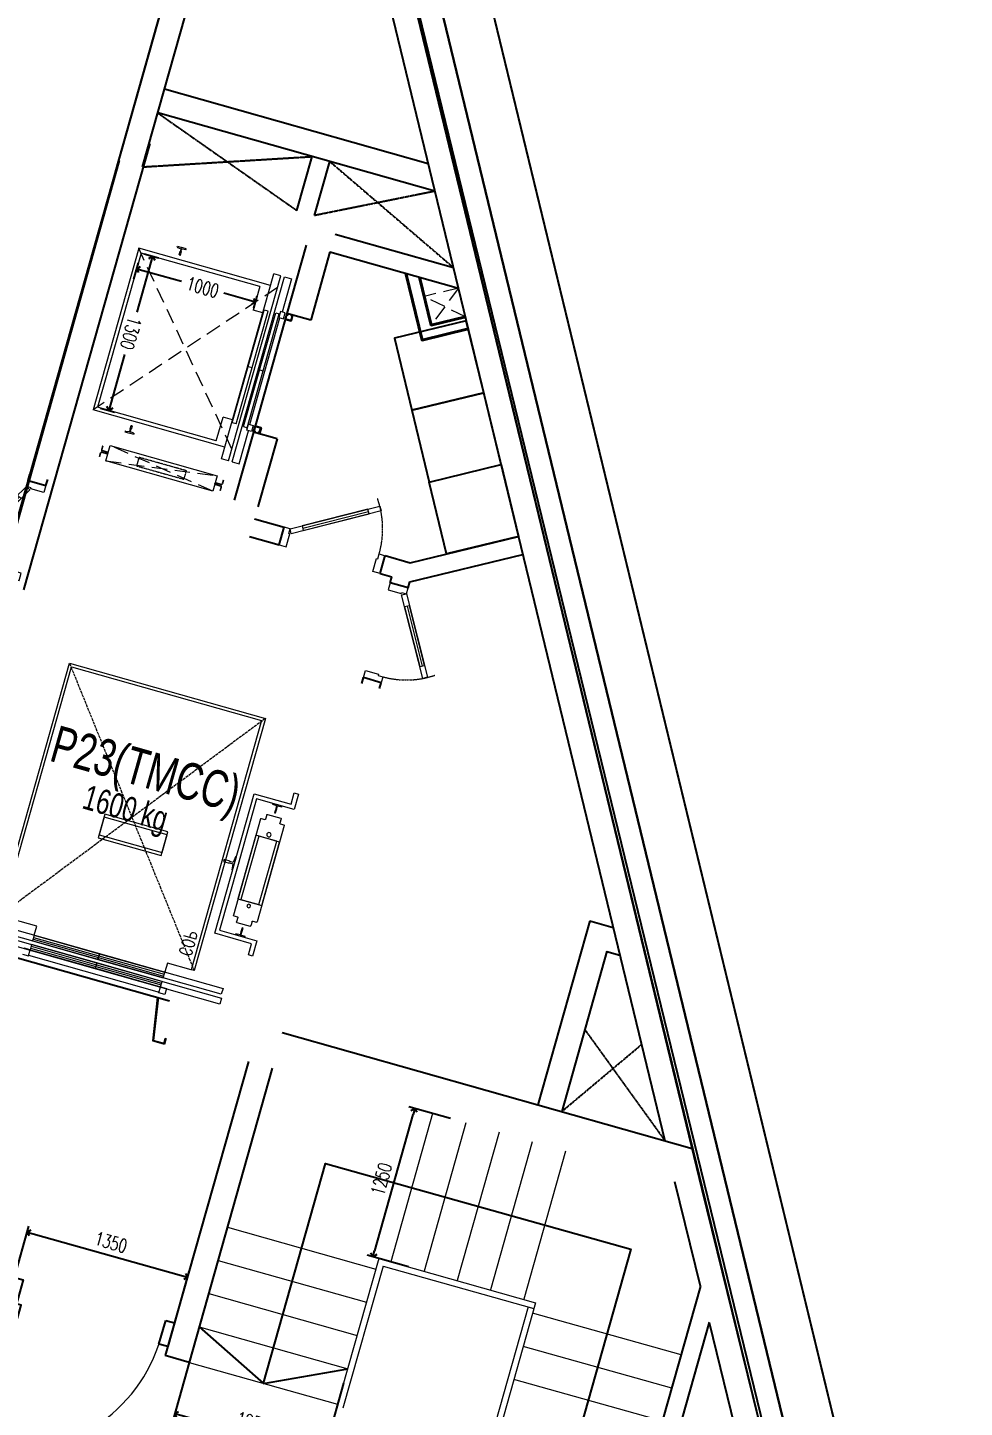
# Model space of a CAD drawing. Header units: millimetres. Extents: x -361654186 to 361255443, y -278569811 to 278836587.
# Drawn here: x -15697 to -8104, y 174853 to 186046 of the extents above; entities that cross this region are included whole.
import ezdxf
from ezdxf.enums import TextEntityAlignment as Align
from ezdxf.xclip import XClip

# ---------------------------------------------------------------- set-up
doc = ezdxf.new("R2010")
doc.units = ezdxf.units.MM
doc.header["$MEASUREMENT"] = 0
doc.header["$XCLIPFRAME"] = 0
for name, pattern in [('HIDDEN', [0.375, 0.25, -0.125]), ('Xref_NT1+NT2_MBDV Cot vach_220729$0$ACAD_ISO02W100', [15, 12, -3]), ('Xref_ST_MBDV Cot vach 30.7.2022$0$HIDDEN', [0.375, 0.25, -0.125]), ('Xref_ST_MBDV Cot vach 30.7.2022$0$ST_MBDV Cot vach 220803$0$HIDDEN', [0.375, 0.25, -0.125]), ('Xref_ST_MBDV Cot vach 30.7.2022$0$ST_MBDV Cot vach 220803$0$PHANTOMX2', [5, 2.5, -0.5, 0.5, -0.5, 0.5, -0.5])]:
    doc.linetypes.add(name, pattern=pattern)
for name, color, linetype in [('220403_HDN_Penthouse Plan$0$A-_FURN----_E-_N', 251, 'Continuous'), ('A-CORE-OTLN', 6, 'Continuous'), ('A-FLOR-STRS', 1, 'Continuous'), ('A-FLOR-STRS-ARROW', 8, 'Continuous'), ('A-WALL', 11, 'Continuous'), ('KT-Net manh', 139, 'Continuous'), ('KT-Tuong', 1, 'Continuous'), ('Xref_NT1+NT2_MBDV Cot vach_220729$0$ccu12-Thay', 7, 'Continuous'), ('Xref_NT1+NT2_MBDV Cot vach_220729$0$KT-Net manh', 139, 'Continuous'), ('Xref_NT1+NT2_MBDV Cot vach_220729$0$KT-Text', 7, 'Continuous'), ('Xref_ST_MBDV Cot vach 30.7.2022$0$KT-Khuat', 9, 'Xref_ST_MBDV Cot vach 30.7.2022$0$HIDDEN'), ('Xref_ST_MBDV Cot vach 30.7.2022$0$KT-Text', 7, 'Continuous'), ('Xref_ST_MBDV Cot vach 30.7.2022$0$ST_MBDV Cot vach 220803$0$KT-Net manh', 139, 'Continuous')]:
    doc.layers.add(name, color=color, linetype=linetype)
for name, color, linetype, lineweight in [('A-DOOR', 1, 'Continuous', 9), ('CUA', 37, 'Continuous', 13), ('KT-lomo nuoc', 3, 'HIDDEN', 5), ('KT-Net cat', 1, 'Continuous', 40), ('Xref_NT1+NT2_MBDV Cot vach_220729$0$KT-Noi that', 36, 'Continuous', 9), ('Xref_ST_MBDV Cot vach 30.7.2022$0$ST_MBDV Cot vach 220803$0$KT-Noi that', 36, 'Continuous', 9)]:
    doc.layers.add(name, color=color, linetype=linetype, lineweight=lineweight)
doc.layers.add('DO DIEN TICH SAN', color=40, linetype='Continuous', plot=False)
doc.styles.add('Xref_NT1+NT2_MBDV Cot vach_220729$0$Arial', font='arial.ttf', dxfattribs={"width": 0.7})
doc.styles.add('Xref_NT1+NT2_MBDV Cot vach_220729$0$ROMANS', font='ROMANS.SHX')
doc.styles.add('Xref_NT1+NT2_MBDV Cot vach_220729$0$xref.N.Cot vach tang N2$0$DIM', font='vnsimli.shx', dxfattribs={"width": 0.7})
doc.styles.add('Xref_ST_MBDV Cot vach 30.7.2022$0$ST_MBDV Cot vach 220803$0$DIM', font='vnsimli.shx', dxfattribs={"width": 0.7})
doc.dimstyles.new('Xref_NT1+NT2_MBDV Cot vach_220729$0$xref.N.Cot vach tang N2$0$CCU 1-100 A1', dxfattribs={"dimscale": 100, "dimtxt": 2.2, "dimasz": 1, "dimexe": 1, "dimexo": 0, "dimgap": 1, "dimtad": 1, "dimdec": 0, "dimdsep": 46, "dimtxsty": 'Xref_NT1+NT2_MBDV Cot vach_220729$0$xref.N.Cot vach tang N2$0$DIM', "dimblk1": 'Xref_NT1+NT2_MBDV Cot vach_220729$0$xref.N.Cot vach tang N2$0$_ARCHTICK', "dimblk2": 'Xref_NT1+NT2_MBDV Cot vach_220729$0$xref.N.Cot vach tang N2$0$_ARCHTICK', "dimsah": 1, "dimcen": 0, "dimdle": 1, "dimclrd": 256, "dimclre": 256, "dimclrt": 31, "dimadec": 0, "dimazin": 0, "dimtfac": 1, "dimtdec": 0, "dimtix": 1, "dimtmove": 2, "dimatfit": 3, "dimldrblk": 'Xref_NT1+NT2_MBDV Cot vach_220729$0$xref.N.Cot vach tang N2$0$_ARCHTICK', "dimfxl": 8, "dimtolj": 1, "dimarcsym": 0})
doc.dimstyles.new('Xref_ST_MBDV Cot vach 30.7.2022$0$ST_MBDV Cot vach 220803$0$CCU 1-100 A1', dxfattribs={"dimscale": 100, "dimtxt": 2.2, "dimasz": 1, "dimexe": 1, "dimexo": 0, "dimgap": 1, "dimtad": 1, "dimdec": 0, "dimdsep": 46, "dimtxsty": 'Xref_ST_MBDV Cot vach 30.7.2022$0$ST_MBDV Cot vach 220803$0$DIM', "dimblk1": 'Xref_ST_MBDV Cot vach 30.7.2022$0$ST_MBDV Cot vach 220803$0$_ARCHTICK', "dimblk2": 'Xref_ST_MBDV Cot vach 30.7.2022$0$ST_MBDV Cot vach 220803$0$_ARCHTICK', "dimsah": 1, "dimcen": 0, "dimdle": 1, "dimclrd": 256, "dimclre": 256, "dimclrt": 31, "dimadec": 0, "dimazin": 0, "dimtfac": 1, "dimtdec": 0, "dimtix": 1, "dimtmove": 2, "dimatfit": 3, "dimldrblk": 'Xref_ST_MBDV Cot vach 30.7.2022$0$ST_MBDV Cot vach 220803$0$_ARCHTICK', "dimfxl": 8, "dimtolj": 1, "dimarcsym": 0})

# ---------------------------------------------------------------- blocks, each defined once
blk = doc.blocks.new('Xref_NT1+NT2_MBDV Cot vach_220729$0$TMCC')
at = {"layer": 'Xref_NT1+NT2_MBDV Cot vach_220729$0$KT-Noi that', "linetype": 'Continuous', "ltscale": 2}
for p, q in [((-1794.2, -141.4, 0), (-1794.2, -110.6, 0)), ((-978.4, -106, 0), (-1789.6, -106, 0)), ((-1652, -306, 0), (-1652, -106, 0)), ((-1652, -106, 0), (-1118, -106, 0)), ((-1118, -106, 0), (-1118, -306, 0)), ((-973.8, -141.4, 0), (-973.8, -110.6, 0)), ((-2515, -215, 0), (-2515, -2440, 0)), ((-2465, -215, 0), (-2515, -215, 0)), ((-2465, -2440, 0), (-2465, -215, 0)), ((-1938.3, -164.7, 0), (-1932.3, -167.2, 0)), ((-1938.3, -247.2, 0), (-1938.3, -164.7, 0)), ((-1932.3, -167.2, 0), (-1930.1, -202.2, 0)), ((-1930.1, -209.7, 0), (-1932.3, -244.7, 0)), ((-1930.1, -202.2, 0), (-1905.4, -202.2, 0)), ((-1905.4, -209.7, 0), (-1930.1, -209.7, 0)), ((-1905.4, -202.2, 0), (-1895.4, -202, 0)), ((-1895.4, -210.5, 0), (-1905.4, -209.7, 0)), ((-1895.4, -202, 0), (-1870, -201.5, 0)), ((-1870, -210.5, 0), (-1895.4, -210.5, 0)), ((-1870, -201.5, 0), (-1870, -210.5, 0)), ((-1839.3, -261.4, 0), (-1839.3, -150.6, 0)), ((-1798.8, -146, 0), (-1834.7, -146, 0)), ((-1652, -281, 0), (-1652, -131, 0)), ((-1652, -131, 0), (-1118, -131, 0)), ((-1118, -131, 0), (-1118, -281, 0)), ((-933.9, -146, 0), (-969.2, -146, 0)), ((-929.3, -261.4, 0), (-929.3, -150.6, 0)), ((-900, -210.5, 0), (-900, -201.5, 0)), ((-900, -201.5, 0), (-874.6, -201.5, 0)), ((-874.6, -210, 0), (-900, -210.5, 0)), ((-874.6, -201.5, 0), (-864.6, -202.2, 0)), ((-864.6, -209.7, 0), (-874.6, -210, 0)), ((-864.6, -202.2, 0), (-840, -202.2, 0)), ((-840, -209.7, 0), (-864.6, -209.7, 0)), ((-840, -202.2, 0), (-837.8, -167.2, 0)), ((-837.8, -244.7, 0), (-840, -209.7, 0)), ((-837.8, -167.2, 0), (-831.8, -164.7, 0)), ((-831.8, -164.7, 0), (-831.8, -247.2, 0)), ((-1932.3, -244.7, 0), (-1938.3, -247.2, 0)), ((-1798.8, -266, 0), (-1834.7, -266, 0)), ((-1794.2, -301.4, 0), (-1794.2, -270.6, 0)), ((-978.4, -306, 0), (-1789.6, -306, 0)), ((-1118, -281, 0), (-1652, -281, 0)), ((-1118, -306, 0), (-1652, -306, 0)), ((-973.8, -301.4, 0), (-973.8, -270.6, 0)), ((-933.9, -266, 0), (-969.2, -266, 0)), ((-831.8, -247.2, 0), (-837.8, -244.7, 0)), ((-1439.5, -419, 0), (-1442, -411, 0)), ((-1442, -411, 0), (-1328, -411, 0)), ((-1390, -423, 0), (-1439.5, -419, 0)), ((-1390, -452, 0), (-1390, -423, 0)), ((-1330.5, -419, 0), (-1380, -423, 0)), ((-1380, -423, 0), (-1380, -452, 0)), ((-1328, -411, 0), (-1330.5, -419, 0)), ((-185, -490, 0), (-2310, -490, 0)), ((-2310, -490, 0), (-2310, -515, 0)), ((-210, -515, 0), (-2310, -515, 0)), ((-2310, -515, 0), (-2310, -715, 0)), ((-1393, -462, 0), (-1390, -452, 0)), ((-1393, -500, 0), (-1393, -462, 0)), ((-1377, -500, 0), (-1393, -500, 0)), ((-1380, -452, 0), (-1377, -462, 0)), ((-1377, -462, 0), (-1377, -500, 0)), ((-210, -2115, 0), (-210, -515, 0)), ((-185, -2140, 0), (-185, -490, 0)), ((-2510, -665, 0), (-2560, -665, 0)), ((-2560, -665, 0), (-2560, -715, 0)), ((-2510, -715, 0), (-2510, -665, 0)), ((-2560, -715, 0), (-2510, -715, 0)), ((-2555, -1815, 0), (-2555, -715, 0)), ((-2310, -715, 0), (-2385, -715, 0)), ((-1485, -1000, 0), (-1285, -1000, 0)), ((-1485, -1530, 0), (-1485, -1000, 0)), ((-1460, -1000, 0), (-1310, -1000, 0)), ((-1460, -1530, 0), (-1460, -1000, 0)), ((-1310, -1000, 0), (-1310, -1530, 0)), ((-1285, -1000, 0), (-1285, -1530, 0)), ((-1285, -1530, 0), (-1485, -1530, 0)), ((-1310, -1530, 0), (-1460, -1530, 0)), ((-2560, -1865, 0), (-2560, -1815, 0)), ((-2560, -1815, 0), (-2510, -1815, 0)), ((-2510, -1815, 0), (-2510, -1865, 0)), ((-2385, -1815, 0), (-2310, -1815, 0)), ((-2310, -1815, 0), (-2310, -2115, 0)), ((-2310, -2115, 0), (-210, -2115, 0)), ((-2310, -2140, 0), (-185, -2140, 0))]:
    blk.add_line(p, q, dxfattribs=at)
at = {"layer": 'Xref_NT1+NT2_MBDV Cot vach_220729$0$KT-Noi that', "linetype": 'Xref_NT1+NT2_MBDV Cot vach_220729$0$ACAD_ISO02W100', "ltscale": 2}
for p, q in [((-185, -490, 0), (-2310, -2127.5, 0)), ((-185, -2140, 0), (-2310, -490, 0))]:
    blk.add_line(p, q, dxfattribs=at)
at = {"layer": 'Xref_NT1+NT2_MBDV Cot vach_220729$0$KT-Noi that', "linetype": 'Continuous', "ltscale": 2, "elevation": 0}
for points in [[(-1385, -411), (-796.8, -411), (-796.8, -100), (-701.8, -100), (-701.8, -65), (-831.8, -65), (-831.8, -381), (-1385, -381), (-1938.3, -381), (-1938.3, -65), (-2068.3, -65), (-2068.3, -100), (-1973.3, -100), (-1973.3, -411), (-1385, -411)], [(-2385, -2430), (-2385, -225), (-2435, -225), (-2435, -2430)], [(-2510, -715), (-2465, -715), (-2465, -1265), (-2510, -1265)], [(-2435, -715), (-2390, -715), (-2390, -1265), (-2435, -1265)], [(-2510, -1265), (-2465, -1265), (-2465, -1815), (-2510, -1815)], [(-2435, -1265), (-2390, -1265), (-2390, -1815), (-2435, -1815)]]:
    blk.add_lwpolyline(points, close=True, dxfattribs=at)
for points in [[(-2495, -1265), (-2495, -715)], [(-2480, -1265), (-2480, -715)], [(-2420, -1265), (-2420, -715)], [(-2405, -1265), (-2405, -715)], [(-2495, -1815), (-2495, -1265)], [(-2480, -1815), (-2480, -1265)], [(-2420, -1815), (-2420, -1265)], [(-2405, -1815), (-2405, -1265)]]:
    blk.add_lwpolyline(points, dxfattribs=at)
at = {"layer": 'Xref_NT1+NT2_MBDV Cot vach_220729$0$KT-Noi that', "linetype": 'Continuous', "ltscale": 2}
for centre, radius in [((-1685, -206, 0), 14.5), ((-1085, -206, 0), 17.5)]:
    blk.add_circle(centre, radius, dxfattribs=at)
for centre, start, end in [((-1789.6, -110.6, 0), 90, 180), ((-978.4, -110.6, 0), 0, 90), ((-1834.7, -150.6, 0), 90, 180), ((-1798.8, -141.4, 0), 270, 0), ((-969.2, -141.4, 0), 180, 270), ((-933.9, -150.6, 0), 0, 90), ((-1834.7, -261.4, 0), 180, 270), ((-1798.8, -270.6, 0), 0, 90), ((-1789.6, -301.4, 0), 180, 270), ((-978.4, -301.4, 0), 270, 0), ((-969.2, -270.6, 0), 90, 180), ((-933.9, -261.4, 0), 270, 0)]:
    blk.add_arc(centre, 4.61, start, end, dxfattribs=at)
at = {"layer": 'Xref_NT1+NT2_MBDV Cot vach_220729$0$KT-Noi that', "linetype": 'Continuous', "ltscale": 2, "style": 'Xref_NT1+NT2_MBDV Cot vach_220729$0$ROMANS', "width": 0.75}
blk.add_text('COP', height=100, dxfattribs=at).set_placement((-2110, -595, 0), align=Align.MIDDLE)
blk = doc.blocks.new('ĂERWER')
at = {"layer": 'Xref_NT1+NT2_MBDV Cot vach_220729$0$KT-Text', "extrusion": (-7.84266e-08, 2.27976e-08, 1), "style": 'Xref_NT1+NT2_MBDV Cot vach_220729$0$Arial', "oblique": 360, "width": 0.7}
blk.add_text('P23(TMCC)', height=300, rotation=344.2212, dxfattribs=at).set_placement((-32736, 139128, 0), align=Align.CENTER)
at = {"layer": 'Xref_NT1+NT2_MBDV Cot vach_220729$0$KT-Text', "style": 'Xref_NT1+NT2_MBDV Cot vach_220729$0$Arial', "width": 0.7}
blk.add_text('1600 kg', height=200, rotation=344, dxfattribs=at).set_placement((-32888, 138859, 0), align=Align.CENTER)
blk = doc.blocks.new('D--1350')
at = {"color": 8}
blk.add_arc((12617674, 597360, 0), 1254, 168.7754, 251.6859, dxfattribs=at)
at = {"layer": 'A-FLOR-STRS', "elevation": 0}
for points in [[(12617611, 597323), (12616457, 597650), (12616446, 597611), (12617600, 597284)], [(12617824, 597340), (12617804, 597268), (12617611, 597323), (12617632, 597395)], [(12617476, 596113), (12617456, 596041), (12617263, 596096), (12617284, 596168)]]:
    blk.add_lwpolyline(points, close=True, dxfattribs=at)
blk = doc.blocks.new('Xref_NT1+NT2_MBDV Cot vach_220729$0$xref.N.Cot vach tang N2$0$_Open90')
at = {"color": 0, "linetype": 'ByBlock', "lineweight": -2}
for p, q in [((0, 0), (-1, 0)), ((-0.5, 0.5), (0, 0)), ((0, 0), (-0.5, -0.5))]:
    blk.add_line(p, q, dxfattribs=at)
blk = doc.blocks.new('*D242')
at = {"layer": 'Defpoints', "color": 5, "transparency": 16777216}
for p, q in [((-3468, -31378), (-3647, -32013)), ((-2265, -31718), (-2444, -32353)), ((-3585, -31978), (-2479, -32291))]:
    blk.add_line(p, q, dxfattribs=at)
at = {"layer": 'Defpoints', "color": 0, "transparency": 16777216}
for p in [(-3468, -31378, 0), (-2265, -31718, 0), (-2431, -32305)]:
    blk.add_point(p, dxfattribs=at)
at = {"layer": 'Defpoints', "color": 5, "transparency": 16777216, "xscale": 49.99999999999999, "yscale": 49.99999999999999, "zscale": 49.99999999999999}
for p, rotation in [((-3633, -31965), 164.2098186843112), ((-2431, -32305), 344.2098186843112)]:
    blk.add_blockref('Xref_NT1+NT2_MBDV Cot vach_220729$0$xref.N.Cot vach tang N2$0$_Open90', p, dxfattribs=dict(at, rotation=rotation))
at = {"layer": 'Defpoints', "color": 5, "transparency": 16777216, "insert": (-3003, -32034), "char_height": 110, "attachment_point": 5, "rotation": 344.2098, "style": 'Xref_NT1+NT2_MBDV Cot vach_220729$0$xref.N.Cot vach tang N2$0$DIM'}
blk.add_mtext('\\A1;1250', dxfattribs=at)
blk = doc.blocks.new('Xref_NT1+NT2_MBDV Cot vach_220729$0$xref.N.Cot vach tang N2$0$_ARCHTICK')
at = {"color": 0, "linetype": 'ByBlock', "const_width": 0.15}
blk.add_lwpolyline([(-0.5, -0.5), (0.5, 0.5)], dxfattribs=at)
blk = doc.blocks.new('*D243')
at = {"layer": 'Defpoints', "color": 5, "transparency": 16777216}
for p, q in [((-2013, -30645), (-1702, -29538)), ((-1399, -29571), (-1736, -29476)), ((-1738, -30774), (-2075, -30679))]:
    blk.add_line(p, q, dxfattribs=at)
at = {"layer": 'Defpoints', "color": 0, "transparency": 16777216}
for p in [(-1688, -29490), (-1399, -29571, 0), (-1738, -30774, 0)]:
    blk.add_point(p, dxfattribs=at)
at = {"layer": 'Defpoints', "color": 5, "transparency": 16777216, "xscale": 50.00000000000001, "yscale": 50.00000000000001, "zscale": 50.00000000000001}
for p, rotation in [((-1688, -29490), 74.27272489195731), ((-2027, -30693), 254.2727248919573)]:
    blk.add_blockref('Xref_NT1+NT2_MBDV Cot vach_220729$0$xref.N.Cot vach tang N2$0$_Open90', p, dxfattribs=dict(at, rotation=rotation))
at = {"layer": 'Defpoints', "color": 5, "transparency": 16777216, "insert": (-1959, -30063), "char_height": 110, "attachment_point": 5, "rotation": 74.2727, "style": 'Xref_NT1+NT2_MBDV Cot vach_220729$0$xref.N.Cot vach tang N2$0$DIM'}
blk.add_mtext('\\A1;1250', dxfattribs=at)
blk = doc.blocks.new('*D244')
at = {"layer": 'Defpoints', "color": 5, "transparency": 16777216}
for p, q in [((-4933, -30861), (-4816, -30445)), ((-4781, -30507), (-3578, -30846)), ((-3634, -31228), (-3516, -30812))]:
    blk.add_line(p, q, dxfattribs=at)
at = {"layer": 'Defpoints', "color": 0, "transparency": 16777216}
for p in [(-4933, -30861, 0), (-3530, -30860), (-3634, -31228, 0)]:
    blk.add_point(p, dxfattribs=at)
at = {"layer": 'Defpoints', "color": 5, "transparency": 16777216, "xscale": 50, "yscale": 50, "zscale": 50}
for p, rotation in [((-4829, -30493), 164.2424887571415), ((-3530, -30860), 344.2424887571415)]:
    blk.add_blockref('Xref_NT1+NT2_MBDV Cot vach_220729$0$xref.N.Cot vach tang N2$0$_Open90', p, dxfattribs=dict(at, rotation=rotation))
at = {"layer": 'Defpoints', "color": 5, "transparency": 16777216, "insert": (-4151, -30576), "char_height": 110, "attachment_point": 5, "rotation": 344.2425, "style": 'Xref_NT1+NT2_MBDV Cot vach_220729$0$xref.N.Cot vach tang N2$0$DIM'}
blk.add_mtext('\\A1;1350', dxfattribs=at)
blk = doc.blocks.new('*U93')
blk.add_line((-147, -33), (-623, -308))
for points in [[(-850, 150), (-790, 150), (-790, 40), (-800, 40), (-800, 0), (-850, 0)], [(0, 150), (-60, 150), (-60, 40), (-50, 40), (-50, 0), (0, 0)], [(-50, 0), (-700, -375), (-720, -340), (-70, 35)], [(-137, -50), (-157, -15), (-633, -290), (-613, -325)]]:
    blk.add_lwpolyline(points, close=True)
at = {"linetype": 'HIDDEN'}
blk.add_arc((-50, 0), 750, 180, 215.0495, dxfattribs=at)
blk = doc.blocks.new('*U94')
blk.add_line((-147, 33), (-580, 283))
for points in [[(-50, 0), (-656, 350), (-676, 315), (-70, -35)], [(-137, 50), (-157, 15), (-590, 265), (-570, 300)], [(-800, -150), (-740, -150), (-740, -40), (-750, -40), (-750, 0), (-800, 0)], [(0, -150), (-60, -150), (-60, -40), (-50, -40), (-50, 0), (0, 0)]]:
    blk.add_lwpolyline(points, close=True)
at = {"linetype": 'HIDDEN'}
blk.add_arc((-50, 0), 700, 144.9505, 180, dxfattribs=at)
blk = doc.blocks.new('*U96')
blk.add_line((-147, -33), (-580, -283))
for points in [[(-800, 150), (-740, 150), (-740, 40), (-750, 40), (-750, 0), (-800, 0)], [(0, 150), (-60, 150), (-60, 40), (-50, 40), (-50, 0), (0, 0)], [(-50, 0), (-656, -350), (-676, -315), (-70, 35)], [(-137, -50), (-157, -15), (-590, -265), (-570, -300)]]:
    blk.add_lwpolyline(points, close=True)
at = {"linetype": 'HIDDEN'}
blk.add_arc((-50, 0), 700, 180, 215.0495, dxfattribs=at)
blk = doc.blocks.new('Xref_ST_MBDV Cot vach 30.7.2022$0$ST_MBDV Cot vach 220803$0$_Open90')
at = {"color": 0, "linetype": 'ByBlock', "lineweight": -2}
for p, q in [((0, 0), (-1, 0)), ((-0.5, 0.5), (0, 0)), ((0, 0), (-0.5, -0.5))]:
    blk.add_line(p, q, dxfattribs=at)
blk = doc.blocks.new('*D32')
at = {"layer": 'Defpoints', "color": 5, "transparency": 16777216}
for p, q in [((608, 1180), (507, 1180)), ((557, 1130), (557, 913)), ((557, 230), (557, 557)), ((646, 180), (507, 180))]:
    blk.add_line(p, q, dxfattribs=at)
at = {"layer": 'Defpoints', "color": 0, "transparency": 16777216}
for p in [(557, 1180), (608, 1180, 0), (646, 180, 0)]:
    blk.add_point(p, dxfattribs=at)
at = {"layer": 'Defpoints', "color": 5, "transparency": 16777216, "xscale": 50, "yscale": 50, "zscale": 50}
for p, rotation in [((557, 1180), 90), ((557, 180), 270)]:
    blk.add_blockref('Xref_ST_MBDV Cot vach 30.7.2022$0$ST_MBDV Cot vach 220803$0$_Open90', p, dxfattribs=dict(at, rotation=rotation))
at = {"layer": 'Defpoints', "color": 5, "transparency": 16777216, "insert": (557, 735), "char_height": 110, "attachment_point": 5, "rotation": 90, "style": 'Xref_ST_MBDV Cot vach 30.7.2022$0$ST_MBDV Cot vach 220803$0$DIM'}
blk.add_mtext('\\A1;1000', dxfattribs=at)
blk = doc.blocks.new('Xref_ST_MBDV Cot vach 30.7.2022$0$ST_MBDV Cot vach 220803$0$_ARCHTICK')
at = {"color": 0, "linetype": 'ByBlock', "const_width": 0.15}
blk.add_lwpolyline([(-0.5, -0.5), (0.5, 0.5)], dxfattribs=at)
blk = doc.blocks.new('*D33')
at = {"layer": 'Defpoints', "color": 5, "transparency": 16777216}
for p, q in [((425, 205), (425, 326)), ((475, 276), (897, 276)), ((1675, 276), (1253, 276)), ((1725, 205), (1725, 326))]:
    blk.add_line(p, q, dxfattribs=at)
at = {"layer": 'Defpoints', "color": 0, "transparency": 16777216}
for p in [(1725, 276), (425, 205, 0), (1725, 205, 0)]:
    blk.add_point(p, dxfattribs=at)
at = {"layer": 'Defpoints', "color": 5, "transparency": 16777216, "xscale": 50, "yscale": 50, "zscale": 50, "rotation": 180}
blk.add_blockref('Xref_ST_MBDV Cot vach 30.7.2022$0$ST_MBDV Cot vach 220803$0$_Open90', (425, 276), dxfattribs=at)
at = {"layer": 'Defpoints', "color": 5, "transparency": 16777216, "xscale": 50, "yscale": 50, "zscale": 50}
blk.add_blockref('Xref_ST_MBDV Cot vach 30.7.2022$0$ST_MBDV Cot vach 220803$0$_Open90', (1725, 276), dxfattribs=at)
at = {"layer": 'Defpoints', "color": 5, "transparency": 16777216, "insert": (1075, 276), "char_height": 110, "attachment_point": 5, "style": 'Xref_ST_MBDV Cot vach 30.7.2022$0$ST_MBDV Cot vach 220803$0$DIM'}
blk.add_mtext('\\A1;1300', dxfattribs=at)
blk = doc.blocks.new('*U278')
at = {"layer": 'KT-lomo nuoc', "ltscale": 500}
for p, q in [((-285, 13), (11, 240)), ((-273, 253), (0, 0))]:
    blk.add_line(p, q, dxfattribs=at)
blk.add_lwpolyline([(-285, 13), (-273, 253), (11, 240), (0, 0)], close=True, dxfattribs=at)
blk = doc.blocks.new('CTN TB 38')
at = {"layer": 'KT-Net cat', "elevation": 0}
for points in [[(-7722, -8933), (-8096, -9024), (-8227, -8482)], [(-7745, -8836), (-8022, -8903), (-8117, -8514)]]:
    blk.add_lwpolyline(points, dxfattribs=at)
at = {"layer": 'KT-lomo nuoc', "linetype": 'HIDDEN', "xscale": -0.9999999999999999, "rotation": 10.89765347559021}
blk.add_blockref('*U278', (-8022, -8903, 0), dxfattribs=at)
blk = doc.blocks.new('Xref_ST_MBDV Cot vach 30.7.2022$0$ST_MBDV Cot vach 220803$0$THANG MAY RAC 500KG')
at = {"layer": 'Xref_ST_MBDV Cot vach 30.7.2022$0$ST_MBDV Cot vach 220803$0$KT-Net manh'}
blk.add_line((575, 1450), (1575, 1450), dxfattribs=at)
at = {"layer": 'Xref_ST_MBDV Cot vach 30.7.2022$0$ST_MBDV Cot vach 220803$0$KT-Net manh', "linetype": 'Continuous', "ltscale": 2}
blk.add_line((575, 1450), (1575, 1450), dxfattribs=at)
at = {"layer": 'Xref_ST_MBDV Cot vach 30.7.2022$0$ST_MBDV Cot vach 220803$0$KT-Net manh', "ltscale": 2}
for points in [[(575, 1460), (575, 1450), (625, 1450), (625, 1500), (575, 1500), (575, 1490), (585, 1490), (585, 1491.6), (576.6, 1491.6), (576.6, 1498.4), (623.4, 1498.4), (623.4, 1451.6), (576.6, 1451.6), (576.6, 1458.4), (585, 1458.4), (585, 1460)], [(1575, 1460), (1575, 1450), (1525, 1450), (1525, 1500), (1575, 1500), (1575, 1490), (1565, 1490), (1565, 1491.6), (1573.4, 1491.6), (1573.4, 1498.4), (1526.6, 1498.4), (1526.6, 1451.6), (1573.4, 1451.6), (1573.4, 1458.4), (1565, 1458.4), (1565, 1460)]]:
    blk.add_lwpolyline(points, close=True, dxfattribs=at)
at = {"layer": 'Xref_ST_MBDV Cot vach 30.7.2022$0$ST_MBDV Cot vach 220803$0$KT-Noi that', "linetype": 'Continuous', "ltscale": 2}
for p, q in [((295, 1410, 0), (575, 1410, 0)), ((295, 1350, 0), (295, 1410, 0)), ((1855, 1350, 0), (295, 1350, 0)), ((1555, 1391.3, 0), (595, 1391.3, 0)), ((595, 1361, 0), (595, 1391.3, 0)), ((1555, 1361, 0), (595, 1361, 0)), ((1525, 1405, 0), (625, 1405, 0)), ((1075, 1361, 0), (1075, 1391.3, 0)), ((1555, 1361, 0), (1555, 1391.3, 0)), ((1855, 1410, 0), (1575, 1410, 0)), ((1855, 1350, 0), (1855, 1410, 0)), ((1855, 1320, 0), (295, 1320, 0)), ((295, 1320, 0), (295, 1260, 0)), ((1855, 1260, 0), (295, 1260, 0)), ((394, 1260, 0), (394, 150, 0)), ((1550, 1298, 0), (600, 1298, 0)), ((600, 1298, 0), (600, 1264, 0)), ((1550, 1264, 0), (600, 1264, 0)), ((625, 1260, 0), (625, 1180, 0)), ((1075, 1264, 0), (1075, 1298, 0)), ((1525, 1260, 0), (1525, 1180, 0)), ((1550, 1298, 0), (1550, 1264, 0)), ((1756, 1260, 0), (1756, 150, 0)), ((1855, 1320, 0), (1855, 1260, 0)), ((425, 1180, 0), (425, 180, 0)), ((425, 1180, 0), (625, 1180, 0)), ((1725, 1180, 0), (1525, 1180, 0)), ((1725, 1180, 0), (1725, 180, 0)), ((394, 150, 0), (1756, 150, 0)), ((425, 180, 0), (1725, 180, 0))]:
    blk.add_line(p, q, dxfattribs=at)
at = {"layer": 'Xref_ST_MBDV Cot vach 30.7.2022$0$ST_MBDV Cot vach 220803$0$KT-Noi that', "linetype": 'Xref_ST_MBDV Cot vach 30.7.2022$0$ST_MBDV Cot vach 220803$0$HIDDEN', "ltscale": 500}
for p, q in [((394, 1320, 0), (1756, 150, 0)), ((1756, 1320, 0), (394, 150, 0)), ((2126.2, 363.2), (1996.2, 1263.2)), ((2126.2, 1263.2), (1996.2, 363.2))]:
    blk.add_line(p, q, dxfattribs=at)
at = {"layer": 'Xref_ST_MBDV Cot vach 30.7.2022$0$ST_MBDV Cot vach 220803$0$KT-Noi that', "linetype": 'Continuous'}
for p, q in [((2017.7, 1323.2), (2046.8, 1323.2)), ((2017.7, 1320), (2046.8, 1320)), ((2053, 1269.4), (2053, 1313.8)), ((2056.2, 1269.4), (2056.2, 1313.8)), ((2063.2, 1266.4), (2059.2, 1266.4)), ((2063.2, 1263.2), (2059.2, 1263.2)), ((2066.2, 1269.4), (2066.2, 1313.8)), ((2069.4, 1269.4), (2069.4, 1313.8)), ((2104.7, 1323.2), (2075.6, 1323.2)), ((2104.7, 1320), (2075.6, 1320)), ((298, 522.5, 0), (293, 522.5, 0)), ((293, 522.5, 0), (293, 485, 0)), ((293, 447.5, 0), (293, 485, 0)), ((301, 519.5, 0), (304.1, 490.1, 0)), ((301, 450.5, 0), (304.1, 479.9, 0)), ((320.9, 487.1, 0), (307.1, 487.1, 0)), ((320.9, 482.9, 0), (307.1, 482.9, 0)), ((354, 490, 0), (325, 490, 0)), ((354, 480, 0), (325, 480, 0)), ((355, 489, 0), (355, 485, 0)), ((355, 481, 0), (355, 485, 0)), ((1795, 489, 0), (1795, 485, 0)), ((1795, 481, 0), (1795, 485, 0)), ((1796, 490, 0), (1825, 490, 0)), ((1796, 480, 0), (1825, 480, 0)), ((1829.1, 487.1, 0), (1842.9, 487.1, 0)), ((1829.1, 482.9, 0), (1842.9, 482.9, 0)), ((1849, 519.5, 0), (1845.9, 490.1, 0)), ((1849, 450.5, 0), (1845.9, 479.9, 0)), ((1852, 522.5, 0), (1857, 522.5, 0)), ((1857, 522.5, 0), (1857, 485, 0)), ((1857, 447.5, 0), (1857, 485, 0)), ((298, 447.5, 0), (293, 447.5, 0)), ((1852, 447.5, 0), (1857, 447.5, 0)), ((2053, 357), (2053, 312.6)), ((2056.2, 357), (2056.2, 312.6)), ((2063.2, 363.2), (2059.2, 363.2)), ((2063.2, 360), (2059.2, 360)), ((2066.2, 357), (2066.2, 312.6)), ((2069.4, 357), (2069.4, 312.6)), ((2017.7, 306.4), (2046.8, 306.4)), ((2017.7, 306.4), (2017.7, 303.2)), ((2017.7, 303.2), (2046.8, 303.2)), ((2104.7, 306.4), (2075.6, 306.4)), ((2104.7, 303.2), (2075.6, 303.2)), ((2104.7, 306.4), (2104.7, 303.2))]:
    blk.add_line(p, q, dxfattribs=at)
at = {"layer": 'Xref_ST_MBDV Cot vach 30.7.2022$0$ST_MBDV Cot vach 220803$0$KT-Noi that', "linetype": 'Continuous', "ltscale": 2, "elevation": 0}
for points in [[(575, 1435), (575, 1395), (625, 1395), (625, 1435)], [(1575, 1435), (1575, 1395), (1525, 1395), (1525, 1435)]]:
    blk.add_lwpolyline(points, close=True, dxfattribs=at)
at = {"layer": 'Xref_ST_MBDV Cot vach 30.7.2022$0$ST_MBDV Cot vach 220803$0$KT-Noi that', "linetype": 'Continuous', "ltscale": 2}
blk.add_lwpolyline([(2126.2, 363.2), (1996.2, 363.2), (1996.2, 1263.2), (2126.2, 1263.2)], close=True, dxfattribs=at)
at = {"layer": 'Xref_ST_MBDV Cot vach 30.7.2022$0$ST_MBDV Cot vach 220803$0$KT-Noi that', "linetype": 'Xref_ST_MBDV Cot vach 30.7.2022$0$ST_MBDV Cot vach 220803$0$PHANTOMX2'}
blk.add_lwpolyline([(2097.2, 613.2), (2097.2, 1013.2), (2025.2, 1013.2), (2025.2, 613.2)], close=True, dxfattribs=at)
at = {"layer": 'Xref_ST_MBDV Cot vach 30.7.2022$0$ST_MBDV Cot vach 220803$0$KT-Noi that', "linetype": 'Continuous'}
for centre, radius, start, end in [((2046.8, 1313.8), 9.4, 0, 90), ((2046.8, 1313.8), 6.2, 0, 90), ((2059.2, 1269.4), 6.2, 180, 270), ((2059.2, 1269.4), 3, 180, 270), ((2063.2, 1269.4), 6.2, 270, 0), ((2063.2, 1269.4), 3, 270, 0), ((2075.6, 1313.8), 9.4, 90, 180), ((2075.6, 1313.8), 6.2, 90, 180), ((298, 519.5, 0), 3, 0, 90), ((298, 450.5, 0), 3, 270, 0), ((307.1, 490.1, 0), 3, 180, 270), ((307.1, 479.9, 0), 3, 90, 180), ((320.3, 492.3, 0), 5.25, 276.68272, 334.33028), ((320.3, 477.7, 0), 5.25, 25.66972, 83.31728), ((354, 489, 0), 1, 0, 90), ((354, 481, 0), 1, 270, 0), ((1796, 489, 0), 1, 90, 180), ((1796, 481, 0), 1, 180, 270), ((1829.7, 492.3, 0), 5.25, 205.66972, 263.31728), ((1829.7, 477.7, 0), 5.25, 96.68272, 154.33028), ((1842.9, 490.1, 0), 3, 270, 0), ((1842.9, 479.9, 0), 3, 0, 90), ((1852, 519.5, 0), 3, 90, 180), ((1852, 450.5, 0), 3, 180, 270), ((2059.2, 357), 6.2, 90, 180), ((2059.2, 357), 3, 90, 180), ((2063.2, 357), 6.2, 0, 90), ((2063.2, 357), 3, 0, 90), ((2046.8, 312.6), 9.4, 270, 0), ((2046.8, 312.6), 6.2, 270, 0), ((2075.6, 312.6), 9.4, 180, 270), ((2075.6, 312.6), 6.2, 180, 270)]:
    blk.add_arc(centre, radius, start, end, dxfattribs=at)
at = {"layer": 'Defpoints', "color": 5}
for base, p1, p2, angle, picture, middle in [((556.9, 1180), (645.5, 180, 0), (608.5, 1180, 0), 90, '*D32', (556.9, 735)), ((1725, 275.7), (425, 204.6, 0), (1725, 204.6, 0), 180, '*D33', (1075, 275.7))]:
    dim = blk.add_linear_dim(base=base, p1=p1, p2=p2, angle=angle, dimstyle='Xref_ST_MBDV Cot vach 30.7.2022$0$ST_MBDV Cot vach 220803$0$CCU 1-100 A1', override={"dimscale": 50, "dimblk1": 'Xref_ST_MBDV Cot vach 30.7.2022$0$ST_MBDV Cot vach 220803$0$_Open90', "dimblk2": 'Xref_ST_MBDV Cot vach 30.7.2022$0$ST_MBDV Cot vach 220803$0$_Open90', "dimclrd": 5, "dimclre": 5, "dimclrt": 5, "dimlwd": 65535, "dimlwe": 65535}, dxfattribs=at)
    dim.commit()
    dim.dimension.update_dxf_attribs({"geometry": picture, "text_midpoint": middle, "dimtype": 128})
blk = doc.blocks.new('A$C300D0CFC')
at = {"layer": '220403_HDN_Penthouse Plan$0$A-_FURN----_E-_N', "extrusion": (-1.55201e-05, -8.32839e-06, 1), "elevation": 0.2}
for points in [[(-1712.5, -23825.1), (-1129.3, -23683.9), (-1270.5, -23100.7), (-1853.7, -23241.9)], [(-1571.3, -24408.2), (-988.1, -24267), (-1129.3, -23683.9), (-1712.5, -23825.1)], [(-846.9, -24850.1), (-1430.1, -24991.4), (-1571.3, -24408.2), (-988.1, -24267)]]:
    blk.add_lwpolyline(points, close=True, dxfattribs=at)
at = {"layer": 'A-CORE-OTLN'}
for p, q in [((-2533.7, -17034.3, 0), (737.8, -30544.7, 0)), ((-2646.3, -17419.3, 0), (339.9, -29751.4, 0)), ((-2762.1, -28874.8), (560.8, -29813.8)), ((-3036.2, -29109.2), (-3710.4, -31495.1)), ((-2843.7, -29163.5), (-3517.9, -31549.4)), ((-3517.9, -31549.4, 0), (-3710.4, -31495.1, 0))]:
    blk.add_line(p, q, dxfattribs=at)
at = {"layer": 'A-CORE-OTLN', "extrusion": (-1.34554e-06, -1.62929e-06, 1)}
blk.add_line((-3656.2, -31303.2, 0), (-3657.7, -31308.7, 0), dxfattribs=at)
at = {"layer": 'A-CORE-OTLN', "elevation": 0}
for points in [[(628.1, -30932.7), (420.6, -30085.9)], [(738.4, -30542.5), (737.8, -30544.7)], [(628.1, -30932.7), (-165, -33739.4)], [(-20.6, -33780.2), (702.1, -31222.7)]]:
    blk.add_lwpolyline(points, dxfattribs=at)
for points in [[(871.6, -34032.4, 0.022333), (1130.4, -32876.3, 0.0868938), (1132.2, -32149.5), (641.8, -30148.5)], [(678.6, -33980, 0.022333), (933.5, -32841.4, 0.0859995), (936.2, -32190.2), (700.5, -31228.2)]]:
    blk.add_lwpolyline(points, format="xyb", dxfattribs=at)
at = {"layer": 'A-DOOR', "extrusion": (-1.34554e-06, -1.62929e-06, 1)}
for p, q in [((-1544, -29531.7, 0), (-1882.5, -30733.7, 0)), ((-1274.5, -29607.6, 0), (-1613, -30809.6, 0)), ((-1005, -29683.5, 0), (-1343.5, -30885.5, 0)), ((-735.5, -29759.4, 0), (-1074, -30961.4, 0)), ((-465.9, -29835.3, 0), (-804.4, -31037.3, 0)), ((-3206.2, -30452.9, 0), (-2003.2, -30792.8, 0)), ((-3282.3, -30722.3, 0), (-2079.3, -31062.3, 0)), ((-1978.8, -30706.6, 0), (-2332.1, -31956.8, 0)), ((-1944.3, -30768.3, 0), (-2270.4, -31922.3, 0)), ((-1978.8, -30706.6, 0), (-708.5, -31065.6, 0)), ((-1944.3, -30768.3, 0), (-721.7, -31112.5, 0)), ((-3358.4, -30991.8, 0), (-2155.4, -31331.7, 0)), ((-3434.6, -31261.2, 0), (-2231.6, -31601.2, 0)), ((-3516.1, -31549.9, 0), (-2313.2, -31889.9, 0))]:
    blk.add_line(p, q, dxfattribs=at)
at = {"layer": 'A-DOOR', "extrusion": (2.93853e-07, -2.09254e-06, 1)}
for p, q in [((-770.2, -31100, 0), (-1096.3, -32254.1, 0)), ((-708.5, -31065.6, 0), (-1061.7, -32315.8, 0))]:
    blk.add_line(p, q, dxfattribs=at)
at = {"layer": 'A-DOOR', "extrusion": (2.97615e-07, -2.09201e-06, 1)}
for p, q in [((471.1, -31488.4, 0), (-732.5, -31150.7, 0)), ((395.4, -31758, 0), (-808.2, -31420.3, 0)), ((319.8, -32027.6, 0), (-883.8, -31689.9, 0))]:
    blk.add_line(p, q, dxfattribs=at)
at = {"layer": 'A-FLOR-STRS-ARROW'}
for p, q in [((-3434.6, -31261.2, 0), (-2914.7, -31719.9, 0)), ((-2914.7, -31719.9, 0), (-2231.6, -31601.2, 0))]:
    blk.add_line(p, q, dxfattribs=at)
at = {"layer": 'A-FLOR-STRS-ARROW', "elevation": 0}
blk.add_lwpolyline([(-2914.6, -31719.7), (-2412, -29935.7), (62, -30632.7), (-628.1, -33087.3), (-2406.2, -32584.9)], dxfattribs=at)
at = {"layer": 'KT-Tuong'}
for p, q in [((-4114.8, -21894), (-3386.5, -19316.6)), ((-3895.2, -21852.1), (-3194.1, -19371)), ((-1579.1, -21826.4, 0), (-3717.1, -21222.3, 0)), ((-1525.1, -22049.5, 0), (-3771.5, -21414.8, 0)), ((-2644.2, -22205.6), (-2520.6, -21768.2)), ((-2499.8, -22246.4), (-2376.2, -21809)), ((-2567.8, -22487, 0), (-2724.2, -23040.3, 0)), ((-2334.5, -22397), (-1375.3, -22668.1, 0)), ((-2375.3, -22541.4, 0), (-2531.7, -23094.7, 0)), ((-2375.3, -22541.4), (-1334.8, -22835.4, 0)), ((-2531.7, -23094.7, 0), (-2724.2, -23040.3, 0)), ((-2996.1, -24002.6, 0), (-3152.4, -24556, 0)), ((-2803.6, -24057, 0), (-2996.1, -24002.6, 0)), ((-2803.6, -24057, 0), (-2960, -24610.4, 0)), ((-4821.8, -24396), (-4808.2, -24347.9)), ((-4821.8, -24396), (-4677.5, -24436.8)), ((-4677.5, -24436.8), (-4663.9, -24388.7)), ((-2987.2, -24706.6), (-2746.6, -24774.6)), ((-2787.4, -24918.9), (-2746.6, -24774.6)), ((-3027.9, -24850.9), (-2787.4, -24918.9)), ((-1725.9, -25063), (-846.9, -24850.1)), ((-1969.4, -25150.1), (-1928.6, -25005.7)), ((-1928.6, -25005.7), (-1725.9, -25063)), ((-1728.8, -25218), (-811.6, -24995.9)), ((-1969.4, -25150.1), (-1873.2, -25177.2)), ((-1886.8, -25225.4), (-1873.2, -25177.2)), ((-1742.4, -25266.1), (-1886.8, -25225.4)), ((-1742.4, -25266.1), (-1728.8, -25218)), ((-2117.9, -26043.3), (-2104.3, -25995.2)), ((-1960, -26036), (-2104.3, -25995.2)), ((-1973.5, -26084.1), (-1960, -26036)), ((-269.1, -27968.6), (-78.8, -28022.4)), ((-130.8, -28215.5), (-24.7, -28245.5))]:
    blk.add_line(p, q, dxfattribs=at)
at = {"layer": 'KT-Tuong', "extrusion": (-1.34554e-06, -1.62929e-06, 1)}
for p, q in [((-269.1, -27968.6, -0.1), (-689.2, -29460.6, -0.1)), ((-130.4, -28213.9, -0.1), (-496.7, -29515, -0.1))]:
    blk.add_line(p, q, dxfattribs=at)
at = {"layer": 'Xref_ST_MBDV Cot vach 30.7.2022$0$KT-Khuat', "linetype": 'Xref_ST_MBDV Cot vach 30.7.2022$0$HIDDEN', "ltscale": 5}
for p, q in [((-3771.5, -21414.8, 0), (-2644.2, -22205.6)), ((-3895.2, -21852.1, 0), (-2520.6, -21768.2)), ((-2376.2, -21809), (-1375.3, -22668.1, 0)), ((-1525.1, -22049.5, 0), (-2499.8, -22246.4)), ((-309.6, -28850.5, 0), (340.2, -29752.4, 0)), ((-496.7, -29515, -0.1), (152.1, -28970, 0))]:
    blk.add_line(p, q, dxfattribs=at)
at = {"layer": 'A-DOOR', "rotation": 90}
blk.add_blockref('D--1350', (592406.1, -12648685.1, 0), dxfattribs=at)
at = {"layer": 'CUA', "extrusion": (-5.16527e-05, 1.45956e-05, 1)}
for name, p, rotation in [('*U94', (-4821.8, -24396, -0.1), 74.2212204308315), ('*U96', (-1742.4, -25266.1, -0.3), 74.22122043083151)]:
    blk.add_blockref(name, p, dxfattribs=dict(at, rotation=rotation))
at = {"layer": 'CUA', "extrusion": (-1.45956e-05, -5.16527e-05, 1), "rotation": 164.2212203876361}
blk.add_blockref('*U93', (-2746.6, -24774.6, 1.3), dxfattribs=at)
at = {"layer": 'Xref_ST_MBDV Cot vach 30.7.2022$0$ST_MBDV Cot vach 220803$0$KT-Noi that', "extrusion": (3.46031e-09, -9.66529e-09, 1), "rotation": 254.221310481369}
blk.add_blockref('Xref_ST_MBDV Cot vach 30.7.2022$0$ST_MBDV Cot vach 220803$0$THANG MAY RAC 500KG', (-3963.2, -22092.7, 0), dxfattribs=at)
at = {"layer": 'Defpoints', "color": 5}
for p1, p2, distance, picture, middle in [((-1738, -30774.1, 0), (-1399.2, -29570.9, 0), 300.1, '*D243', (-1958.6, -30062.7, 0)), ((-4933, -30861.3, 0), (-3633.7, -31228, 0), 382.4, '*D244', (-4151, -30575.6, 0)), ((-3467.5, -31378.3, 0), (-2264.7, -31718.4, 0), -609.6, '*D242', (-3003.4, -32033.9, 0))]:
    dim = blk.add_aligned_dim(p1=p1, p2=p2, distance=distance, dimstyle='Xref_NT1+NT2_MBDV Cot vach_220729$0$xref.N.Cot vach tang N2$0$CCU 1-100 A1', override={"dimscale": 50, "dimblk1": 'Xref_NT1+NT2_MBDV Cot vach_220729$0$xref.N.Cot vach tang N2$0$_Open90', "dimblk2": 'Xref_NT1+NT2_MBDV Cot vach_220729$0$xref.N.Cot vach tang N2$0$_Open90', "dimclrd": 5, "dimclre": 5, "dimclrt": 5, "dimlwd": 65535, "dimlwe": 65535}, dxfattribs=at)
    dim.commit()
    dim.dimension.update_dxf_attribs({"geometry": picture, "text_midpoint": middle})

msp = doc.modelspace()

# ---------------------------------------------------------------- linework, layer by layer
at = {"color": 3, "elevation": 0}
msp.add_lwpolyline([(-17854.1, 174724.4), (-13497, 190143.8), (-9730.3, 174685.6, -0.1293148), (-9749.7, 173617.4), (-10025.8, 172640.4)], format="xyb", dxfattribs=at)
at = {"layer": 'A-WALL', "elevation": -0.2}
for points in [[(-14707.8, 185105.3), (-15730.9, 181484.7)], [(-14954.7, 184967.2), (-15923.4, 181539.1)]]:
    msp.add_lwpolyline(points, dxfattribs=at)
at = {"layer": 'DO DIEN TICH SAN', "elevation": 0}
msp.add_lwpolyline([(-22041.6, 126071), (-9402.9, 170798.6, 0.0598796), (-9182.2, 172203.9), (-10077.4, 172456.9), (-9998.5, 172735.9, 0.021715), (-9740.5, 173892.1, 0.087095), (-9738.7, 174618.9), (-11768.8, 182979), (-14571.8, 194554.5), (-14947.7, 196106.9), (-15060.3, 196494), (-14871.5, 196564.8, 0.6911473), (-24665.4, 196587.5), (-37811.7, 150070.4, 0.1897824)], format="xyb", dxfattribs=at)
at = {"layer": 'Xref_NT1+NT2_MBDV Cot vach_220729$0$ccu12-Thay'}
for p, q in [((-8940.3, 173847.3, 0), (-14428.4, 196511.9, 0)), ((-9346, 173822, 0), (-14813.4, 196401.1, 0)), ((-9345.7, 173821.9, 0), (-14813.1, 196400.9, 0))]:
    msp.add_line(p, q, dxfattribs=at)
at = {"layer": 'Xref_NT1+NT2_MBDV Cot vach_220729$0$ccu12-Thay', "elevation": 0}
msp.add_lwpolyline([(-23100, 126370.7), (-10032.5, 172615.7, 0.0246876), (-9740.5, 173892.1, 0.0868938), (-9738.7, 174618.9), (-10229, 176620), (-14947.1, 196104.6, 0.771545), (-23612.4, 196268.6), (-37446.7, 147317)], format="xyb", dxfattribs=at)
msp.add_lwpolyline([(-8940.6, 173847.4), (-14428.7, 196512)], dxfattribs=at)
at = {"layer": 'Xref_NT1+NT2_MBDV Cot vach_220729$0$KT-Net manh'}
for p, q in [((-15798.2, 178505.4, 0), (-14547.2, 178151.9, 0)), ((-14643.4, 178179.1, 0), (-14683.5, 177826.7, 0)), ((-14638.5, 178177.7, 0), (-14678.5, 177830.5, 0)), ((-14587.5, 177799.6, 0), (-14683.5, 177826.7, 0))]:
    msp.add_line(p, q, dxfattribs=at)
at = {"layer": 'Xref_NT1+NT2_MBDV Cot vach_220729$0$KT-Net manh', "elevation": 0}
for points in [[(-14678.5, 177830.5), (-14590.9, 177805.8), (-14578.7, 177849.1)], [(-14587.5, 177799.6), (-14573.9, 177847.7)]]:
    msp.add_lwpolyline(points, dxfattribs=at)

# ---------------------------------------------------------------- block references
msp.add_blockref('CTN TB 38', (-4403.7, 192535.7, 0))
at = {"layer": 'KT-Net manh'}
msp.add_blockref('A$C300D0CFC', (-10870.9, 206768.4, 0), dxfattribs=at)
at = {"layer": 'Xref_NT1+NT2_MBDV Cot vach_220729$0$KT-Noi that', "xscale": -1, "rotation": 254.2212204098468}
msp.add_blockref('Xref_NT1+NT2_MBDV Cot vach_220729$0$TMCC', (-13248.4, 180486.7, 0), dxfattribs=at)
at = {"layer": 'Xref_ST_MBDV Cot vach 30.7.2022$0$KT-Text'}
ref = msp.add_blockref('ĂERWER', (17957.5, 40760.8, 0), dxfattribs=at)
XClip(ref).set_block_clipping_path([(-68386.9962720552, 66636.7080194257), (-6412.4840393438, 161649.3345533696)])

doc.saveas('drawing.dxf')
